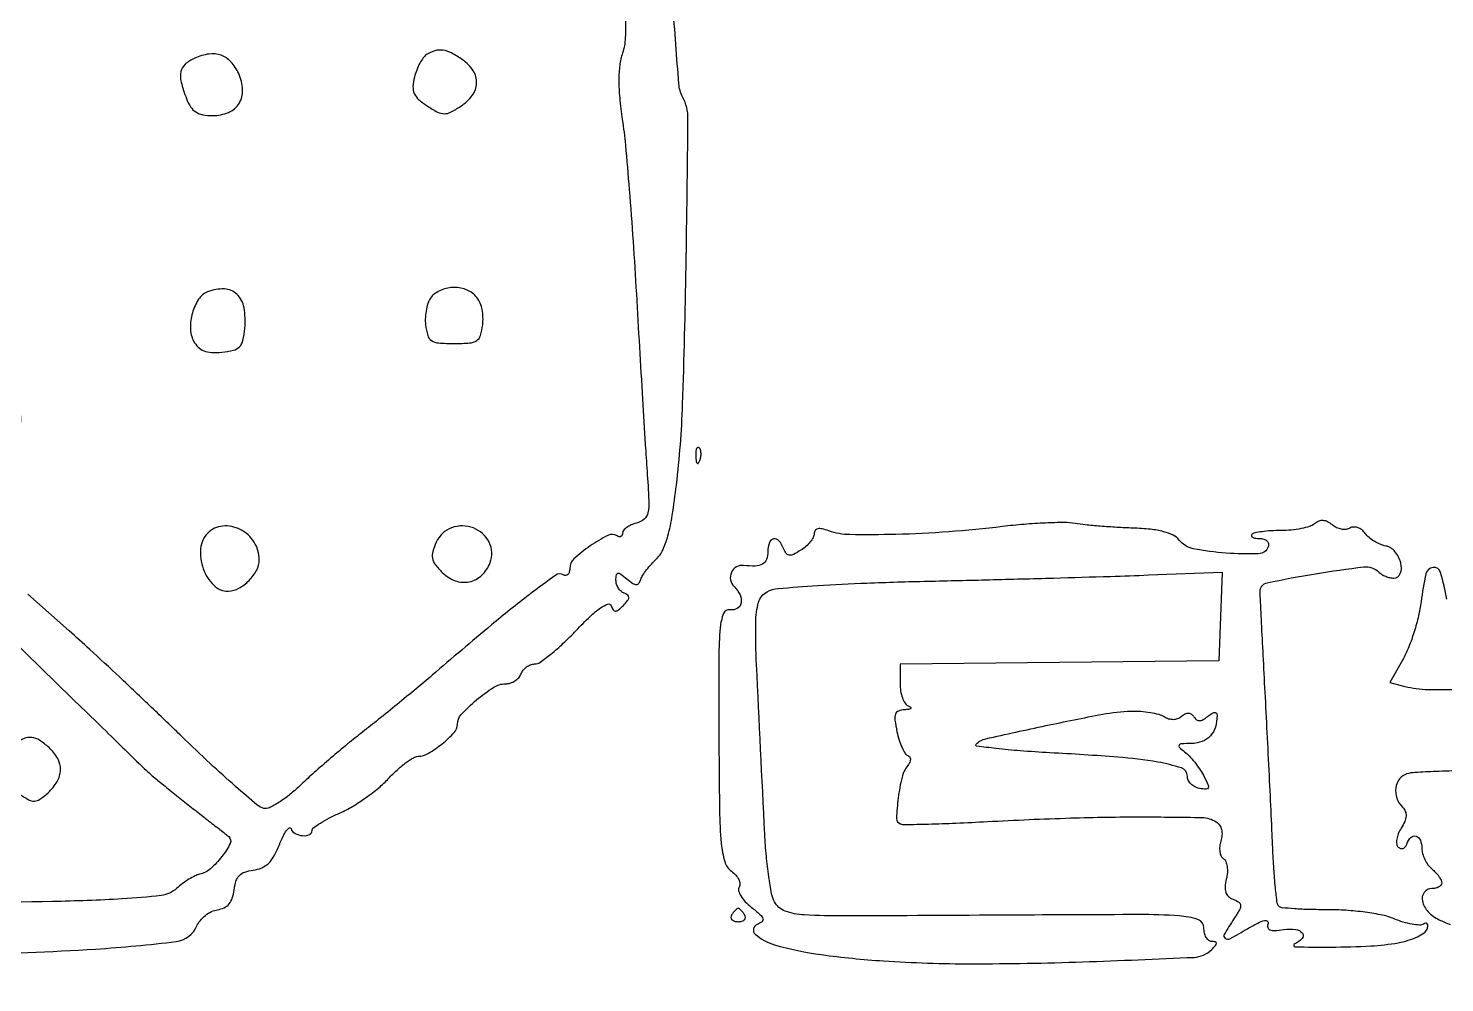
# Model space of a CAD drawing. Extents: x 0 to 2558, y 0 to 3412.
# Drawn here: x 1685 to 1899.5, y 1548.8 to 1693.2 of the extents above; entities that cross this region are included whole.
import ezdxf

# ---------------------------------------------------------------- set-up
doc = ezdxf.new("R2010")
doc.units = 0

msp = doc.modelspace()

# ---------------------------------------------------------------- linework, layer by layer
for points in [[(1286.775, 2242.902503, 0.000001), (1177.44536, 2242.627485, 0.134519)], [(1176.555032, 2242.380365, -0.000002), (1098.265318, 2241.934774, -0.000173)], [(1923.086218, 2244.376059, -0.000011), (1814.032813, 2244.041497, -0.000207)], [(1102.150613, 2258.328759, 0.000012), (1205.122254, 2258.377188, 0.008936)], [(1324.704195, 1210.958263, -0.000001), (1324.831971, 1216.559674, -0.000001), (1324.980176, 1223.055371, -0.000001), (1325.131041, 1229.666374, -0.003312)], [(1674.654888, 1553.060694, 0.011401), (1695.219187, 1553.865235, 0.015767), (1707.418406, 1555.008388, 0.263903), (1710.555495, 1557.348991, -0.070289), (1711.078951, 1558.194971, -0.052635), (1711.865724, 1558.959681, -0.053258), (1712.781962, 1559.533592, -0.078107), (1713.689524, 1559.811626, 0.076088), (1714.696733, 1560.11577, 0.108147), (1715.432777, 1560.687726, 0.095791), (1715.920394, 1561.572424, 0.049481), (1716.189524, 1562.811626, -0.048855), (1716.474109, 1564.129913, -0.115252), (1716.987811, 1564.987411, -0.11861), (1717.817557, 1565.513942, -0.053449), (1719.083097, 1565.800317, 0.072302), (1720.372212, 1566.143382, 0.091212), (1721.398603, 1566.825225, 0.074339), (1722.258214, 1567.946411, 0.032959), (1723.053997, 1569.637617, -0.018156), (1723.612716, 1570.922352, -0.04349), (1724.140598, 1571.816217, -0.106067), (1724.545219, 1572.184988, -0.475915), (1724.804233, 1572.0873, 0.191742), (1725.414776, 1571.363372, 0.101335), (1726.558476, 1571.022956, 0.124069), (1727.593119, 1571.189461, 0.299599), (1728, 1571.807552, -0.238371), (1728.206016, 1572.215131, -0.01846), (1729.248437, 1572.925026, -0.022079), (1730.621607, 1573.705423, -0.014901), (1732.25, 1574.477711, 0.031538), (1734.100824, 1575.43212, 0.01944), (1736.15367, 1576.771317, 0.01947), (1738.087594, 1578.25941, 0.03277), (1739.571005, 1579.670159, -0.020861), (1740.851555, 1580.947383, -0.025149), (1742.159669, 1582.031632, -0.025054), (1743.330242, 1582.818298, -0.130314), (1744.071005, 1583.033269, 0.129347), (1745.624949, 1583.481026, 0.036631), (1747.704012, 1584.93734, 0.034743), (1749.517325, 1586.639285, 0.18911), (1750, 1587.869824, -0.18954), (1750.585587, 1589.359089, -0.030275), (1752.895464, 1591.558891, -0.03192), (1755.486152, 1593.474294, -0.144194), (1757.271167, 1594, 0.076568), (1757.99909, 1594.112129, 0.064872), (1758.70557, 1594.440625, 0.066799), (1759.284555, 1594.92652, 0.093468), (1759.638374, 1595.5, -0.078248), (1759.968662, 1596.073417, -0.065195), (1760.478087, 1596.559375, -0.066718), (1761.081898, 1596.887972, -0.091541), (1761.688677, 1597, 0.154498), (1762.514203, 1597.261321, 0.016424), (1764.143497, 1598.489635, 0.019028), (1766.024331, 1600.128908, 0.014189), (1767.974656, 1602.071097, -0.012255), (1770.091382, 1604.195353, -0.03659), (1771.673774, 1605.500073, -0.067998), (1772.75259, 1606.062513, -0.41273), (1773.267968, 1605.821097, 0.05677), (1773.578486, 1605.199489, 0.261507), (1773.922065, 1605.019508, 0.167491), (1774.373245, 1605.189807, 0.023148), (1775.125, 1605.875, 0.026476), (1775.769647, 1606.59179, 0.154062), (1775.952882, 1607.058943, 0.252947), (1775.791793, 1607.412592, 0.074242), (1775.25, 1607.708333, -0.097432), (1774.772114, 1607.998504, -0.068024), (1774.367188, 1608.484145, -0.065375), (1774.093479, 1609.083149, -0.07465), (1774, 1609.705778, -0.037977), (1774.060396, 1610.499799, -0.34226), (1774.297134, 1610.724553, -0.185565), (1774.716525, 1610.609816, -0.01402), (1775.662621, 1609.872445, 0.021836), (1776.558264, 1609.196626, 0.143779), (1777.086258, 1609.023322, 0.251684), (1777.461641, 1609.210043, 0.073019), (1777.764656, 1609.806105, -0.060924), (1778.062876, 1610.42945, -0.020804), (1778.637836, 1611.25291, -0.020327), (1779.354401, 1612.117972, -0.022088), (1780.120133, 1612.897294, 0.098622), (1781.092102, 1614.246851, 0.040777), (1781.858796, 1616.373279, 0.027478), (1782.519673, 1619.480049, 0.009143), (1783.15242, 1624.091189, 0.020872), (1784.084001, 1636.269607, 0.004644), (1784.612744, 1657.147234, 0.001503), (1784.904267, 1679.523558, 0.126015), (1784.094184, 1682.824015, -0.103681), (1783.519903, 1684.785835, -0.001527), (1782.611593, 1696.858587, -0.004344)], [(1775.427598, 1695.380456, -0.01932), (1775.406033, 1691.744255, -0.06866), (1774.985958, 1689.457453, 0.049455), (1774.575217, 1687.620185, 0.029682), (1774.437106, 1685.38705, 0.024208), (1774.561518, 1682.683567, 0.013265), (1774.961595, 1679.39115, -0.013824), (1775.425569, 1675.536903, -0.00293), (1776.008713, 1668.79615, -0.003065), (1776.591237, 1660.970927, -0.002907), (1777.088953, 1653, 0.000467), (1777.549416, 1644.998017, 0.000482), (1778.02015, 1637.079582, 0.000465), (1778.441062, 1630.218529, 0.002063), (1778.708931, 1626.185811, -0.005947), (1778.970771, 1621.719375, -0.061797), (1778.829901, 1619.888141, -0.167377), (1778.259206, 1618.918335, -0.113343), (1777.112541, 1618.319179, 0.039276), (1776.304, 1618.038352, 0.050794), (1775.620559, 1617.652191, 0.060341), (1775.149499, 1617.225221, 0.1804), (1775, 1616.824352, -0.097693), (1774.936806, 1616.504009, -0.175176), (1774.758933, 1616.307779, -0.170376), (1774.492551, 1616.267497, -0.091793), (1774.179347, 1616.389158, 0.260124), (1772.767308, 1616.452185, 0.03444), (1770.094572, 1614.874621, 0.035379), (1767.643455, 1612.921538, 0.209819), (1767, 1611.455681, -0.063578), (1766.928677, 1610.897038, -0.13461), (1766.712955, 1610.521648, -0.191556), (1766.393599, 1610.385466, -0.145547), (1766.022827, 1610.485892, 0.301515), (1764.897809, 1610.449746, 0.008825), (1760.883523, 1607.489165, 0.010937), (1755.171359, 1602.917167, 0.002818), (1746.15763, 1595.28655, -0.003654), (1743.737848, 1593.245011, -0.002269), (1740.869528, 1590.882639, -0.002276), (1738.017539, 1588.576903, -0.004111), (1735.65763, 1586.718334, 0.00742), (1733.381882, 1584.901517, 0.004802), (1730.800366, 1582.735203, 0.004827), (1728.31828, 1580.569521, 0.009103), (1726.364892, 1578.766879, -0.021395), (1724.668227, 1577.276665, -0.027932), (1722.989824, 1576.073173, -0.027847), (1721.528183, 1575.254546, -0.170232), (1720.682047, 1575.15455, -0.121571), (1719.705992, 1575.640024, -0.004061), (1716.409388, 1578.482899, -0.00749), (1712.569935, 1581.951733, -0.005123), (1708.310242, 1586, 0.002239), (1703.706535, 1590.426038, 0.001922), (1698.824206, 1595.042379, 0.001936), (1694.358672, 1599.199846, 0.005567), (1691.217113, 1602.037887), (1684.948054, 1607.575775)], [(1683.926496, 1633.537887, 0.000256), (1683.474909, 1644.866679, 0.000187), (1682.961933, 1657.454879, 0.000189), (1682.466674, 1669.387654, 0.000417)], [(1347, 900.068317, 0.000002), (1365.687198, 900.484728, 0.000002), (1385.0375, 900.916042, 0.000002), (1402.386564, 901.302857, 0.000005)], [(1899.768764, 1606.804991, 0.025294), (1898.840714, 1610.846219, 0.363244), (1897.708325, 1611.617011, 0.324049), (1896.614879, 1610.646411, 0.023308), (1895.882558, 1606.418177, -0.026508), (1895.495972, 1604.268009, -0.018036), (1894.840125, 1601.869958, -0.01821), (1894.036934, 1599.595365, -0.034466), (1893.200897, 1597.841256), (1891.136679, 1594.182512), (1893.422145, 1593.608896, 0.058327), (1896.928087, 1593.152739, 0.006073), (1905.24563, 1593.146785, 0.003414)], [(1682.134864, 1601.099811), (1691.682913, 1591.799906, 0.000148), (1695.459084, 1588.124056, 0.000195), (1698.906363, 1584.77297, 0.000141), (1701.798383, 1581.965429, 0.001884), (1702.865482, 1580.937864, 0.015483), (1703.802453, 1580.096318, 0.003286), (1705.48861, 1578.692552, 0.003436), (1707.465897, 1577.09092, 0.003259), (1709.5, 1575.487886, -0.000522), (1711.479065, 1573.945707, -0.000678), (1713.289362, 1572.528042, -0.000506), (1714.804024, 1571.336093, -0.006156), (1715.37868, 1570.871342, -0.348629), (1715.595408, 1569.84205, -0.048703), (1714.355419, 1567.86734, -0.047966), (1712.600375, 1565.998077, -0.126761), (1710.975723, 1565.175123, 0.060596), (1710.271396, 1564.927771, 0.022246), (1709.345994, 1564.418292, 0.021668), (1708.374049, 1563.766001, 0.024285), (1707.5, 1563.054888, -0.152724), (1705.13534, 1561.974907, -0.017529), (1699.23665, 1561.441011, -0.009104), (1688.698245, 1561.050891, -0.000911), (1663.5, 1560.623183, 0.000287)], [(1902.00501, 1580.840539, 0.00577), (1898.14375, 1580.728877, 0.004197), (1894.917602, 1580.571174, 0.056146), (1893.75, 1580.371453, 0.159397), (1892.621607, 1579.603245, 0.132145), (1892.060887, 1578.255162, 0.117942), (1892.224263, 1576.680723, 0.112268), (1893.082102, 1575.317898, -0.096872), (1893.499514, 1574.697516, -0.117098), (1893.615192, 1574.007001, -0.087687), (1893.412624, 1573.186616, -0.035326), (1892.869957, 1572.163376, 0.044176), (1892.437348, 1571.311625, 0.056974), (1892.205303, 1570.466058, 0.068937), (1892.19361, 1569.750941, 0.175947), (1892.42476, 1569.295478, 0.117661), (1892.783111, 1569.090971, 0.156709), (1893.15554, 1569.100859, 0.138633), (1893.485452, 1569.33289, 0.085034), (1893.720238, 1569.75, -0.107643), (1894.334348, 1570.735016, -0.273389), (1895.117365, 1570.947611, -0.237917), (1895.770445, 1570.356338, -0.09223), (1896, 1569.122445, 0.067559), (1896.109963, 1568.312334, 0.044533), (1896.440625, 1567.430735, 0.044279), (1896.925824, 1566.614539, 0.063393), (1897.5, 1566, -0.031583), (1898.074049, 1565.45889, -0.034151), (1898.559375, 1564.863015, -0.036411), (1898.899069, 1564.299442, -0.117955), (1899, 1563.877555, -0.167044), (1898.884944, 1563.542775, -0.095133), (1898.559375, 1563.257782, -0.075975), (1898.073753, 1563.06512, -0.056567), (1897.5, 1563, 0.236435), (1896.349466, 1562.423733, 0.222232), (1896.081234, 1561.132078, 0.129958), (1896.954697, 1559.498713, 0.096978), (1898.614911, 1558.293537, 0.013957), (1900.282396, 1557.575438, 0.281935)]]:
    msp.add_lwpolyline(points, format="xyb")
for points in [[(1745.329284, 1689.22467, 0.094936), (1744.833153, 1688.757023, 0.032637), (1744.306413, 1687.917587, 0.031052), (1743.832881, 1686.893345, 0.031277), (1743.491155, 1685.820781, 0.047476), (1743.272897, 1684.386603, 0.118429), (1743.46108, 1683.350196, 0.108292), (1744.114484, 1682.456139, 0.035989), (1745.411871, 1681.465787, 0.023231), (1747.00201, 1680.526424, 0.11951), (1747.986629, 1680.275806, 0.123152), (1748.961733, 1680.507952, 0.025317), (1750.5, 1681.408043, 0.088142), (1752.241368, 1683.049494, 0.151052), (1752.89989, 1684.915506, 0.155831), (1752.382823, 1686.785613, 0.095503), (1750.777494, 1688.443296, 0.030886), (1749.097948, 1689.471326, 0.08648), (1747.790585, 1689.897297, 0.109237), (1746.601861, 1689.80778, 0.068551)], [(1710.235644, 1688.691944, 0.074252), (1708.787372, 1687.767869, 0.164394), (1708.134387, 1686.650227, 0.114703), (1708.174557, 1685.076586, 0.027355), (1708.975249, 1682.5651, 0.052671), (1709.605239, 1681.32046, 0.106082), (1710.379306, 1680.546059, 0.100274), (1711.433871, 1680.131734, 0.043648), (1712.940065, 1680, 0.099703), (1715.351242, 1680.485633, 0.1558), (1716.948255, 1681.84894, 0.152568), (1717.479389, 1683.909553, 0.094527), (1716.882701, 1686.358098, 0.076833), (1715.712444, 1688.140824, 0.12537), (1714.214897, 1689.13724, 0.121122), (1712.38419, 1689.314627, 0.068915)], [(1712.185376, 1653.316178, 0.154114), (1710.821606, 1652.198888, 0.075423), (1709.879326, 1650.133591, 0.073037), (1709.569982, 1647.797571, 0.119879), (1710.066298, 1645.876122, 0.073647), (1710.748746, 1644.956501, 0.102353), (1711.603528, 1644.394827, 0.083443), (1712.744829, 1644.150552, 0.035245), (1714.31644, 1644.191597, 0.034), (1716.086545, 1644.485519, 0.143469), (1717.011855, 1645.012267, 0.138278), (1717.525271, 1645.966823, 0.030751), (1717.818231, 1647.815324, 0.067666), (1717.695717, 1650.920789, 0.156944), (1716.619129, 1652.959244, 0.188327), (1714.717615, 1653.765992, 0.102737)], [(1746.050187, 1652.560472, 0.084021), (1745.614534, 1651.808467, 0.03876), (1745.301092, 1650.718229, 0.036965), (1745.142582, 1649.492178, 0.042235), (1745.177742, 1648.310472, 0.04384), (1745.5025, 1646.722972, 0.178058), (1746.083362, 1645.945796, 0.126748), (1747.157353, 1645.584649, 0.018061), (1749.5, 1645.5, 0.018061), (1751.842647, 1645.584649, 0.126748), (1752.916638, 1645.945796, 0.178058), (1753.4975, 1646.722972, 0.04384), (1753.822258, 1648.310472, 0.074706), (1753.741157, 1650.628638, 0.11692), (1752.936768, 1652.445046, 0.128963), (1751.473384, 1653.591644, 0.102381), (1749.5, 1654, 0.055654), (1748.548885, 1653.893805, 0.043258), (1747.556384, 1653.577139, 0.044474), (1746.671919, 1653.111943, 0.076393)], [(1786.078947, 1628.416667, 0.018894), (1786.137993, 1627.670344, 0.168741), (1786.279315, 1627.37858, 0.470617), (1786.461564, 1627.395823, 0.054073), (1786.683114, 1627.8125, 0.051402), (1786.839148, 1628.359369, 0.05415), (1786.876576, 1628.916927, 0.060344), (1786.797407, 1629.402231, 0.126455), (1786.604167, 1629.729167, 0.296942), (1786.385309, 1629.77538, 0.208169), (1786.200665, 1629.592839, 0.077125), (1786.089945, 1629.112848, 0.028489)], [(1712.2, 1616.8, 0.177377), (1711.121676, 1614.475175, 0.106702), (1711.51869, 1611.424356, 0.111716), (1713.110416, 1608.910802, 0.205509), (1715.321429, 1608.031803, 0.11981), (1716.904255, 1608.46214, 0.072568), (1718.459307, 1609.641426, 0.072758), (1719.608535, 1611.211594, 0.122245), (1720, 1612.788814, 0.143033), (1719.223793, 1615.446681, 0.132653), (1717.121132, 1617.361792, 0.14351), (1714.472963, 1617.870845, 0.174292)], [(1746.798731, 1615.457608, 0.036764), (1746.265419, 1614.014677, 0.119152), (1746.221485, 1613.001845, 0.115184), (1746.64524, 1612.061021, 0.033224), (1747.702638, 1610.852917, 0.10935), (1749.663508, 1609.602791, 0.138814), (1751.795945, 1609.444992, 0.140158), (1753.679878, 1610.426987, 0.112338), (1754.953996, 1612.33794, 0.209331), (1754.804433, 1615.426731, 0.188266), (1752.420839, 1617.592414, 0.181268), (1749.125235, 1617.614553, 0.200458)], [(1832.5, 1617.796781, -0.011898), (1824.40312, 1617.005664, -0.012203), (1816.34586, 1616.608938, -0.010133), (1809.38072, 1616.577392, -0.082117), (1806.25, 1617.1458, 0.029373), (1805.224439, 1617.445974, 0.104085), (1804.542642, 1617.458648, 0.19675), (1804.152479, 1617.204487, 0.152384), (1804, 1616.715796, -0.123945), (1803.858301, 1616.152955, -0.046884), (1803.405834, 1615.472724, -0.042797), (1802.751222, 1614.79249, -0.040222), (1801.977306, 1614.2179, -0.023634), (1800.868596, 1613.596295, -0.141667), (1800.224594, 1613.477598, -0.21596), (1799.765198, 1613.743433, -0.063691), (1799.370317, 1614.477353, 0.081972), (1798.679896, 1615.655749, 0.275671), (1797.870626, 1615.941335, 0.269438), (1797.219729, 1615.364547, 0.079998), (1797, 1614, -0.089685), (1796.788692, 1612.831422, -0.175641), (1796.183466, 1612.120869, -0.124657), (1795.089137, 1611.818582, -0.036092), (1793.325407, 1611.908038, 0.159445), (1792.225921, 1611.692706, 0.160918), (1791.471286, 1610.869671, 0.155643), (1791.341312, 1609.736119, 0.148771), (1791.887132, 1608.712868, -0.086451), (1792.779876, 1607.443469, -0.156299), (1792.943459, 1606.195734, -0.228003), (1792.358031, 1605.389543, -0.166703), (1791.25, 1605.206163, 0.357632), (1790.271726, 1604.645313, 0.069008), (1789.780489, 1602.504154, 0.021193), (1789.573989, 1597.953368, 0.001797), (1789.581349, 1586.233563, 0.002207), (1789.679724, 1574.843602, 0.019768), (1789.942494, 1569.850921, 0.047333), (1790.463125, 1567.094956, 0.16603), (1791.484124, 1565.635267, -0.05333), (1792.131785, 1565.046349, -0.069348), (1792.575955, 1564.37985, -0.085458), (1792.758672, 1563.741692, -0.16701), (1792.643247, 1563.231779, 0.212061), (1792.567934, 1562.67996, 0.065798), (1792.912441, 1561.895259, 0.052694), (1793.577705, 1561.020859, 0.037166), (1794.489695, 1560.186766, -0.012974), (1795.85095, 1559.057624, -0.133572), (1796.251654, 1558.455018, -0.321555), (1796.111204, 1558.002558, -0.070411), (1795.356095, 1557.583152, 0.560909), (1795.086293, 1556.11736, 0.11298), (1797.99404, 1554.508178, 0.036586), (1805.115019, 1553.010385, 0.017093), (1814.5, 1552.068841, 0.016545), (1827.880973, 1551.630876, 0.008533), (1844.632577, 1551.922976, 0.002953), (1861.515918, 1552.605571, 0.186903), (1864.183692, 1553.783692, 0.01863), (1864.76267, 1554.407502, 0.176159), (1864.889853, 1554.743205, 0.354939), (1864.733481, 1554.941097, 0.055039), (1864.2, 1555, -0.169432), (1863.742176, 1555.159725, -0.094541), (1863.3525, 1555.612241, -0.075168), (1863.08898, 1556.286958, -0.05563), (1863, 1557.084226, 0.322955), (1862.106579, 1558.323158, 0.064134), (1859.262814, 1558.879456, 0.016869), (1853.104611, 1559.072606, 0.000923), (1833.75, 1558.990786, -0.000473), (1808.658487, 1558.862133, -0.015023), (1802.504188, 1559.021341, -0.072538), (1799.601413, 1559.611969, -0.185548), (1798.004642, 1560.991327, -0.075717), (1797.566175, 1562.229867, -0.01152), (1797.13143, 1564.823687, -0.012674), (1796.763786, 1567.933376, -0.010672), (1796.528557, 1571.241327, -0.000466), (1795.277339, 1596.90552, -0.014284), (1795.154135, 1603.315971, -0.067154), (1795.591421, 1606.343284, -0.203189), (1796.871576, 1607.93127, -0.102164), (1798.53131, 1608.422536, -0.004621), (1804.48902, 1608.869664, -0.007045), (1811.988792, 1609.25683, -0.00382), (1821.219334, 1609.532426, 0.00077), (1830.566447, 1609.75444, 0.000697), (1840.226747, 1610.01226, 0.000698), (1848.874774, 1610.267214, 0.002236), (1854.637677, 1610.470962), (1865.775355, 1610.914615), (1865.532413, 1604.207307), (1865.289472, 1597.5), (1841.144736, 1597.232221), (1817, 1596.964443), (1817, 1594.065555, 0.040177), (1817.092276, 1592.919039, 0.047881), (1817.367188, 1591.870052, 0.054738), (1817.769928, 1591.059953, 0.155366), (1818.25, 1590.662281, -0.065941), (1818.610886, 1590.457936, -0.454376), (1818.623597, 1590.278973, -0.165375), (1818.339954, 1590.138107, -0.022514), (1817.670545, 1590.078947, 0.083972), (1816.760396, 1589.884312, 0.219885), (1816.31098, 1589.411171, 0.117276), (1816.227312, 1588.517224, 0.018076), (1816.542161, 1586.75, 0.02305), (1816.877992, 1585.480177, 0.029702), (1817.307578, 1584.352684, 0.030312), (1817.763813, 1583.484879, 0.167877), (1818.163354, 1583.152754, -0.143071), (1818.464071, 1582.926474, -0.158834), (1818.580302, 1582.583188, -0.114029), (1818.484079, 1582.143921, -0.055498), (1818.180499, 1581.652754, 0.10603), (1817.303898, 1579.852857, 0.029004), (1816.723029, 1576.730868, 0.022835), (1816.475495, 1573.654854, 0.331334), (1817.060614, 1572.809176, 0.086446), (1817.753003, 1572.702287, 0.00174), (1821.309225, 1572.783298, 0.004067), (1825.472915, 1572.926547, 0.002715), (1830.238141, 1573.155244, -0.005336), (1842.835402, 1573.693658, -0.008341), (1853.686683, 1573.860357, -0.004678), (1862.681903, 1573.764317, -0.137035), (1864.857012, 1573.109533, -0.10342), (1865.366787, 1572.614342, -0.088722), (1865.670101, 1571.9293, -0.078409), (1865.738936, 1571.1053, -0.058611), (1865.566335, 1570.209003, 0.052404), (1865.396138, 1569.380547, 0.061205), (1865.415681, 1568.578168, 0.071304), (1865.611196, 1567.920529, 0.147526), (1865.962993, 1567.522872, -0.158956), (1866.319731, 1567.101008, -0.061643), (1866.521453, 1566.353393, -0.052882), (1866.553715, 1565.425277, -0.043775), (1866.397601, 1564.448032, 0.041865), (1866.208629, 1563.293381, 0.101328), (1866.314555, 1562.439515, 0.129032), (1866.720429, 1561.822765, 0.091682), (1867.429816, 1561.388559, -0.050881), (1868.298541, 1560.94937, -0.246146), (1868.563712, 1560.484458, -0.140448), (1868.397744, 1559.816167, -0.014388), (1867.535885, 1558.414424, 0.01238), (1866.088419, 1556.081287, 0.389507), (1866.219488, 1555.473316, 0.285254), (1866.950619, 1555.4295, 0.009289), (1869.621572, 1556.939228, -0.013942), (1871.174511, 1557.798044, -0.057285), (1872.178219, 1558.179097, -0.226785), (1872.620405, 1558.090549, -0.335151), (1872.725257, 1557.726415, 0.139351), (1872.672124, 1557.134254, 0.258709), (1872.971655, 1556.774092, 0.108759), (1873.7224, 1556.657505, 0.020785), (1875.103685, 1556.80191, -0.064462), (1876.888912, 1556.83223, -0.203545), (1877.909478, 1556.256849, -0.366722), (1877.870564, 1555.432339, -0.109717), (1876.75, 1554.662281, 0.812578), (1876.832379, 1554.202947, 0.00953), (1882.197865, 1554.151697, 0.010536), (1888.269586, 1554.337417, 0.03105), (1892.417871, 1554.811244, 0.029926), (1893.951543, 1555.179484, 0.037065), (1895.320539, 1555.709797, 0.040414), (1896.36211, 1556.312337, 0.162356), (1896.797603, 1556.89281, 0.051675), (1896.907286, 1557.386792, 0.191301), (1896.825901, 1557.689315, 0.283303), (1896.592894, 1557.781793, 0.0951), (1896.235966, 1557.645835, -0.152184), (1895.62751, 1557.489482, -0.031427), (1894.514981, 1557.616141, -0.030362), (1893.190496, 1557.935914, -0.024549), (1891.814547, 1558.433021, 0.048326), (1890.049837, 1558.977367, 0.016891), (1887.428325, 1559.424254, 0.016592), (1884.49253, 1559.724409, 0.01862), (1881.654277, 1559.813751, -0.007766), (1879.022509, 1559.839443, -0.01144), (1876.713824, 1559.950743, -0.006876), (1874.799745, 1560.113449, -0.173419), (1874.331777, 1560.33489, -0.167826), (1874.097016, 1560.817374, -0.004621), (1873.834755, 1563.16935, -0.00904), (1873.599268, 1565.975341, -0.006022), (1873.426383, 1569.197521, 0.00131), (1873.241795, 1573.373029, 0.00047), (1872.95766, 1579.320522, 0.000466), (1872.633969, 1585.839934, 0.000552), (1872.31554, 1592, -0.00033), (1872.020391, 1597.660877, -0.000476), (1871.767499, 1602.666533, -0.000244), (1871.559057, 1606.913737, -0.007833), (1871.524969, 1607.9499, -0.358864), (1872.58455, 1609.282172, -0.011317), (1879.8947, 1610.666728, -0.012998), (1887.224836, 1611.688926, -0.225036), (1889.45, 1610.926419, 0.059935), (1889.91376, 1610.571589, 0.038367), (1890.523243, 1610.272136, 0.038216), (1891.175621, 1610.067761, 0.056861), (1891.769551, 1610, 0.315258), (1892.735872, 1610.676519, 0.151159), (1892.814043, 1612.26521, 0.10816), (1891.933423, 1614.014551, 0.17691), (1890.524933, 1614.856452, -0.054309), (1889.686461, 1615.113128, -0.036908), (1888.800093, 1615.573858, -0.037152), (1888.000668, 1616.153565, -0.059506), (1887.426637, 1616.769443, 0.070368), (1886.905964, 1617.304391, 0.081996), (1886.282291, 1617.640898, 0.093178), (1885.651854, 1617.733179, 0.128983), (1885.107899, 1617.566685, -0.113231), (1884.542287, 1617.374166, -0.06958), (1883.835814, 1617.399869, -0.064109), (1883.102193, 1617.629495, -0.065428), (1882.456195, 1618.036355, 0.054073), (1881.725584, 1618.519933, 0.102869), (1881.049476, 1618.708235, 0.113533), (1880.399929, 1618.603752, 0.075812), (1879.75, 1618.21688, -0.096057), (1879.01838, 1617.820296, -0.026525), (1877.746042, 1617.492483, -0.025762), (1876.236149, 1617.267971, -0.024394), (1874.683333, 1617.194435, 0.014576), (1873.17784, 1617.152735, 0.019238), (1871.811563, 1617.022115, 0.016934), (1870.70253, 1616.834424, 0.147016), (1870.266667, 1616.6, 0.259817), (1870.202649, 1616.374835, 0.217987), (1870.356979, 1616.17625, 0.087837), (1870.784729, 1616.041273, 0.032621), (1871.416667, 1616, -0.072955), (1872.053831, 1615.906534, -0.116815), (1872.527626, 1615.632812, -0.145924), (1872.763404, 1615.225319, -0.141637), (1872.741208, 1614.75, -0.312648), (1871.282511, 1613.671424, -0.026463), (1866.356138, 1613.781121, -0.029195), (1861.401781, 1614.446745, -0.181517), (1859.255513, 1615.765735, 0.115544), (1858.358855, 1616.490985, 0.049709), (1856.90532, 1617.022725, 0.037125), (1854.898591, 1617.381987, 0.017219), (1852.255513, 1617.563326, -0.006098), (1849.831975, 1617.675523, -0.005386), (1847.309432, 1617.850436, -0.005417), (1845.039552, 1618.057188, -0.016342), (1843.5, 1618.26528, 0.042658), (1841.843016, 1618.401072, 0.009768), (1839.03125, 1618.336305, 0.010031), (1835.782808, 1618.132597, 0.009626)], [(1856.966462, 1589.04189, 0.065852), (1857.658357, 1588.722531, 0.081409), (1858.360605, 1588.62467, 0.085498), (1859.030069, 1588.756603, 0.082075), (1859.627434, 1589.105761, -0.058183), (1860.193688, 1589.473917, -0.129891), (1860.693116, 1589.576153, -0.15163), (1861.127206, 1589.414055, -0.089959), (1861.5, 1589, 0.09412), (1861.895552, 1588.567895, 0.170936), (1862.347273, 1588.426553, 0.124697), (1862.893837, 1588.585774, 0.040308), (1863.589028, 1589.073886, -0.0311), (1864.193077, 1589.514812, -0.119628), (1864.629725, 1589.664493, -0.26761), (1864.891704, 1589.544076, -0.155481), (1865, 1589.204232, -0.073391), (1864.740427, 1587.445325, -0.111853), (1863.982138, 1586.108004, -0.117941), (1862.756201, 1585.273962, -0.087868), (1861.143011, 1584.968197, 0.009706), (1859.636512, 1584.920811, 0.20748), (1859.245765, 1584.727211, 0.401323), (1859.265323, 1584.410435, 0.022769), (1860.086657, 1583.718197, -0.041134), (1860.783809, 1583.085457, -0.01977), (1861.573341, 1582.170675, -0.019452), (1862.326442, 1581.145563, -0.026303), (1862.919635, 1580.160696, -0.01174), (1863.611159, 1578.78589, -0.184489), (1863.651206, 1578.27145, -0.348521), (1863.335462, 1578.049406, -0.033121), (1862.332978, 1578.174391, -0.073728), (1861.632508, 1578.420159, -0.075107), (1861.038437, 1578.857472, -0.081546), (1860.638566, 1579.413384, -0.115721), (1860.5, 1580.004073, 0.323388), (1859.590649, 1581.263014, 0.037587), (1856.015362, 1582.155273, 0.02352), (1849.991189, 1582.896324, 0.005299), (1839.685982, 1583.56471, -0.005403), (1835.198814, 1583.856675, -0.009728), (1831.528438, 1584.207284, -0.005035), (1828.601026, 1584.574415, -0.616754), (1828.505516, 1584.852649, -0.144915), (1830.000082, 1585.685402, -0.002582), (1839.067258, 1587.668815, -0.005953), (1847.646191, 1589.39253, -0.039161), (1852, 1589.864998, -0.024691), (1853.447546, 1589.836682, -0.023832), (1854.902648, 1589.666265, -0.024544), (1856.166965, 1589.392396, -0.075531)], [(1682.75, 1584.919901, 0.155265), (1681.394217, 1583.421026, 0.133257), (1681.049277, 1581.314288, 0.117578), (1681.820016, 1579.112653, 0.105371), (1683.525623, 1577.391254, 0.020633), (1685.083848, 1576.459792, 0.132474), (1685.969199, 1576.248656, 0.149216), (1686.787985, 1576.525052, 0.028448), (1688.025623, 1577.523189, 0.075027), (1689.414157, 1579.221224, 0.129298), (1689.913022, 1580.965828, 0.133151), (1689.483903, 1582.6939, 0.081955), (1688.171259, 1584.345012, 0.037623), (1686.726429, 1585.46717, 0.120451), (1685.586946, 1585.877178, 0.120862), (1684.389114, 1585.714594, 0.038005)], [(1791.5, 1559, 0.146489), (1791.397987, 1558.620597, 0.191582), (1791.538811, 1558.29375, 0.134005), (1791.925364, 1558.072951, 0.063222), (1792.5, 1558, 0.063222), (1793.074636, 1558.072951, 0.134005), (1793.461189, 1558.29375, 0.191582), (1793.602013, 1558.620597, 0.146489), (1793.5, 1559, 0.025622), (1793.235369, 1559.382847, 0.032351), (1792.951311, 1559.70625, 0.033983), (1792.686704, 1559.937141, 0.163822), (1792.5, 1560, 0.163822), (1792.313296, 1559.937141, 0.033983), (1792.048689, 1559.70625, 0.032351), (1791.764631, 1559.382847, 0.025622)]]:
    msp.add_lwpolyline(points, format="xyb", close=True)

doc.saveas('drawing.dxf')
